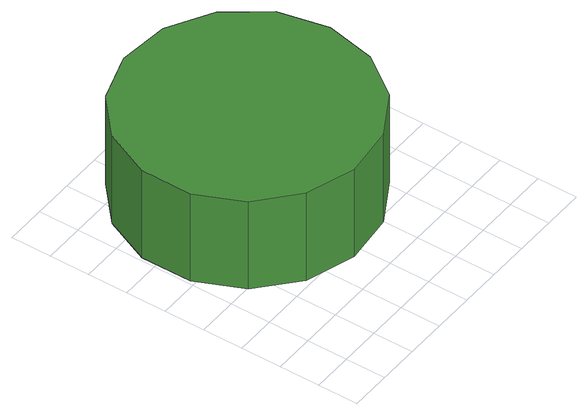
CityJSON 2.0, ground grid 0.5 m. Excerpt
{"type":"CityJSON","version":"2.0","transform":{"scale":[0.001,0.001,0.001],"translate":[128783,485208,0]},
"CityObjects":{
"tree1":{"type":"SolitaryVegetationObject","attributes":{"function":"something"},"geometry":[{"type":"MultiSurface","lod":"1","boundaries":[[[0,1,2,3,4,5,6,7,8,9,10,11,12,13,14]],[[15,16,17,18,19,20,21,22,23,24,25,26,27,28,29]],[[0,29,28,1]],[[1,28,27,2]],[[2,27,26,3]],[[3,26,25,4]],[[4,25,24,5]],[[5,24,23,6]],[[6,23,22,7]],[[7,22,21,8]],[[8,21,20,9]],[[9,20,19,10]],[[10,19,18,11]],[[11,18,17,12]],[[12,17,16,13]],[[13,16,15,14]],[[14,15,29,0]]]}]}
},
"vertices":[
[3044,2380,1378],[2913,2996,1378],[2543,3506,1378],[1998,3820,1378],[1371,3886,1378],[772,3692,1378],[304,3270,1378],[48,2695,1378],[48,2065,1378],[304,1490,1378],[772,1068,1378],[1371,874,1378],[1998,940,1378],[2543,1254,1378],[2913,1764,1378],[2913,1764,128],[2543,1254,128],[1998,940,128],[1371,874,128],[772,1068,128],[304,1490,128],[48,2065,128],[48,2695,128],[304,3270,128],[772,3692,128],[1371,3886,128],[1998,3820,128],[2543,3506,128],[2913,2996,128],[3044,2380,128]
]}
